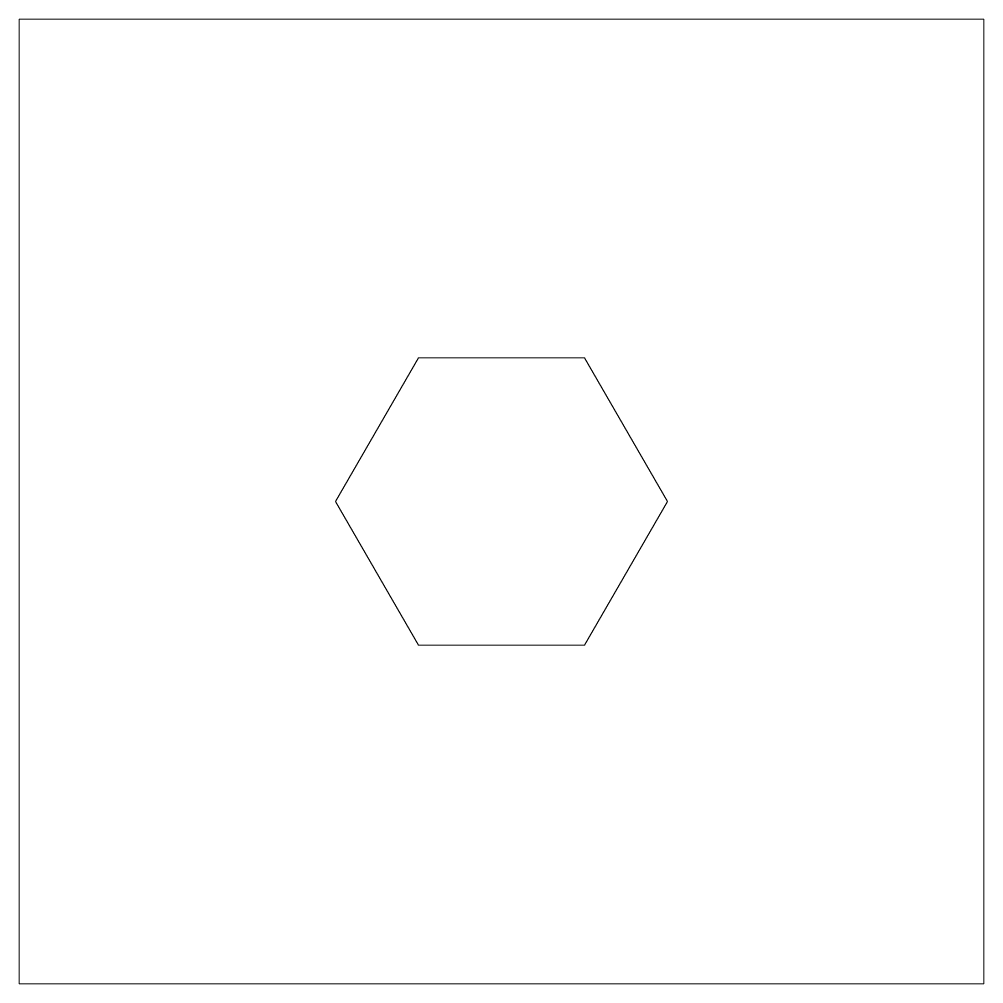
# Model space of a CAD drawing. Header units: millimetres. Extents: x -11.7 to 11.8, y -11.8 to 11.7.
import ezdxf

# ---------------------------------------------------------------- set-up
doc = ezdxf.new("R2010")
doc.units = ezdxf.units.MM

msp = doc.modelspace()

# ---------------------------------------------------------------- linework, layer by layer
at = {"color": 1, "lineweight": 5, "true_color": 0xff0000, "flags": 128}
for points in [[(-11.749, 11.748), (11.751, 11.748), (11.751, -11.752), (-11.749, -11.752)], [(-2.021, 3.5), (-4.041, 0), (-2.021, -3.5), (2.021, -3.5), (4.042, 0), (2.021, 3.5)]]:
    msp.add_lwpolyline(points, close=True, dxfattribs=at)

doc.saveas('drawing.dxf')
